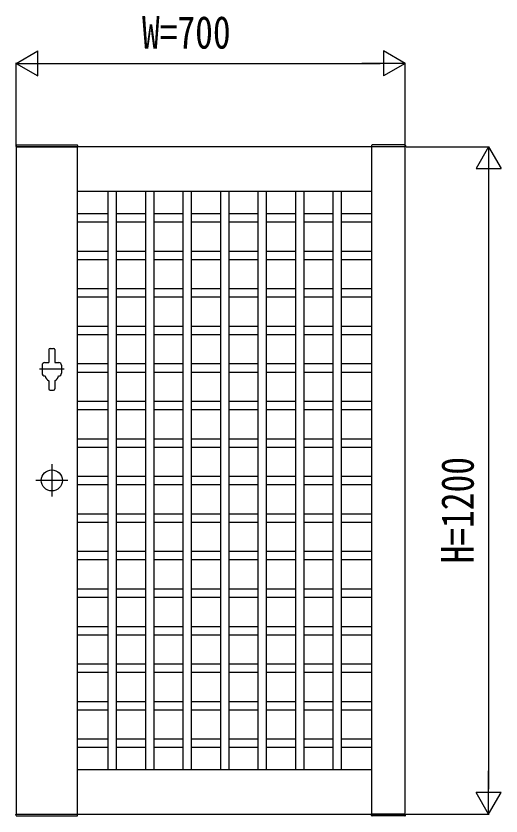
# Model space of a CAD drawing. Units: millimetres, scale not verified. Extents: x -8410 to 8410, y -5940 to 5940.
# Drawn here: x -710 to 163, y -2954 to -1515 of the extents above; entities that cross this region are included whole.
import ezdxf
from ezdxf.enums import TextEntityAlignment as Align

# ---------------------------------------------------------------- set-up
doc = ezdxf.new("R2010")
doc.units = ezdxf.units.MM
doc.header["$LTSCALE"] = 30
for name, color, linetype in [('0-2_YKK_11', 7, 'Continuous'), ('0-3_YKK_11E', 7, 'Continuous'), ('0-4_YKK_A1', 4, 'Continuous'), ('0-5_YKK_D', 6, 'Continuous')]:
    doc.layers.add(name, color=color, linetype=linetype)
doc.styles.add('ＭＳ ゴシック', font='')
doc.styles.get('ＭＳ ゴシック').set_extended_font_data('MS Gothic')

msp = doc.modelspace()

# ---------------------------------------------------------------- linework, layer by layer
at = {"layer": '0-2_YKK_11'}
for p, q in [((-599.96, -2950), (-599.96, -1750)), ((-69.96, -2950), (-69.96, -1750)), ((-599.96, -1830), (-69.96, -1830)), ((-599.96, -2870), (-69.96, -2870))]:
    msp.add_line(p, q, dxfattribs=at)
msp.add_lwpolyline([(-709.96, -1750), (-709.96, -2950), (-9.96, -2950), (-9.96, -1750)], close=True, dxfattribs=at)
at = {"layer": '0-3_YKK_11E'}
for p, q in [((-544.96, -1830), (-544.96, -2870)), ((-529.96, -1830), (-529.96, -2870)), ((-477.46, -1830), (-477.46, -2870)), ((-462.46, -1830), (-462.46, -2870)), ((-409.96, -1830), (-409.96, -2870)), ((-394.96, -1830), (-394.96, -2870)), ((-342.46, -1830), (-342.46, -2870)), ((-327.46, -1830), (-327.46, -2870)), ((-274.96, -1830), (-274.96, -2870)), ((-259.96, -1830), (-259.96, -2870)), ((-207.46, -1830), (-207.46, -2870)), ((-192.46, -1830), (-192.46, -2870)), ((-139.96, -1830), (-139.96, -2870)), ((-124.96, -1830), (-124.96, -2870)), ((-544.96, -1870.6), (-599.96, -1870.6)), ((-477.46, -1870.6), (-529.96, -1870.6)), ((-409.96, -1870.6), (-462.46, -1870.6)), ((-342.46, -1870.6), (-394.96, -1870.6)), ((-274.96, -1870.6), (-327.46, -1870.6)), ((-207.46, -1870.6), (-259.96, -1870.6)), ((-139.96, -1870.6), (-192.46, -1870.6)), ((-69.96, -1870.6), (-124.96, -1870.6)), ((-544.96, -1885.6), (-599.96, -1885.6)), ((-477.46, -1885.6), (-529.96, -1885.6)), ((-409.96, -1885.6), (-462.46, -1885.6)), ((-342.46, -1885.6), (-394.96, -1885.6)), ((-274.96, -1885.6), (-327.46, -1885.6)), ((-207.46, -1885.6), (-259.96, -1885.6)), ((-139.96, -1885.6), (-192.46, -1885.6)), ((-69.96, -1885.6), (-124.96, -1885.6)), ((-544.96, -1938.1), (-599.96, -1938.1)), ((-477.46, -1938.1), (-529.96, -1938.1)), ((-409.96, -1938.1), (-462.46, -1938.1)), ((-342.46, -1938.1), (-394.96, -1938.1)), ((-274.96, -1938.1), (-327.46, -1938.1)), ((-207.46, -1938.1), (-259.96, -1938.1)), ((-139.96, -1938.1), (-192.46, -1938.1)), ((-69.96, -1938.1), (-124.96, -1938.1)), ((-544.96, -1953.1), (-599.96, -1953.1)), ((-477.46, -1953.1), (-529.96, -1953.1)), ((-409.96, -1953.1), (-462.46, -1953.1)), ((-342.46, -1953.1), (-394.96, -1953.1)), ((-274.96, -1953.1), (-327.46, -1953.1)), ((-207.46, -1953.1), (-259.96, -1953.1)), ((-139.96, -1953.1), (-192.46, -1953.1)), ((-69.96, -1953.1), (-124.96, -1953.1)), ((-544.96, -2005.6), (-599.96, -2005.6)), ((-477.46, -2005.6), (-529.96, -2005.6)), ((-409.96, -2005.6), (-462.46, -2005.6)), ((-342.46, -2005.6), (-394.96, -2005.6)), ((-274.96, -2005.6), (-327.46, -2005.6)), ((-207.46, -2005.6), (-259.96, -2005.6)), ((-139.96, -2005.6), (-192.46, -2005.6)), ((-69.96, -2005.6), (-124.96, -2005.6)), ((-544.96, -2020.6), (-599.96, -2020.6)), ((-477.46, -2020.6), (-529.96, -2020.6)), ((-409.96, -2020.6), (-462.46, -2020.6)), ((-342.46, -2020.6), (-394.96, -2020.6)), ((-274.96, -2020.6), (-327.46, -2020.6)), ((-207.46, -2020.6), (-259.96, -2020.6)), ((-139.96, -2020.6), (-192.46, -2020.6)), ((-69.96, -2020.6), (-124.96, -2020.6)), ((-544.96, -2073.1), (-599.96, -2073.1)), ((-477.46, -2073.1), (-529.96, -2073.1)), ((-409.96, -2073.1), (-462.46, -2073.1)), ((-342.46, -2073.1), (-394.96, -2073.1)), ((-274.96, -2073.1), (-327.46, -2073.1)), ((-207.46, -2073.1), (-259.96, -2073.1)), ((-139.96, -2073.1), (-192.46, -2073.1)), ((-69.96, -2073.1), (-124.96, -2073.1)), ((-544.96, -2088.1), (-599.96, -2088.1)), ((-477.46, -2088.1), (-529.96, -2088.1)), ((-409.96, -2088.1), (-462.46, -2088.1)), ((-342.46, -2088.1), (-394.96, -2088.1)), ((-274.96, -2088.1), (-327.46, -2088.1)), ((-207.46, -2088.1), (-259.96, -2088.1)), ((-139.96, -2088.1), (-192.46, -2088.1)), ((-69.96, -2088.1), (-124.96, -2088.1)), ((-544.96, -2140.6), (-599.96, -2140.6)), ((-477.46, -2140.6), (-529.96, -2140.6)), ((-409.96, -2140.6), (-462.46, -2140.6)), ((-342.46, -2140.6), (-394.96, -2140.6)), ((-274.96, -2140.6), (-327.46, -2140.6)), ((-207.46, -2140.6), (-259.96, -2140.6)), ((-139.96, -2140.6), (-192.46, -2140.6)), ((-69.96, -2140.6), (-124.96, -2140.6)), ((-544.96, -2155.6), (-599.96, -2155.6)), ((-477.46, -2155.6), (-529.96, -2155.6)), ((-409.96, -2155.6), (-462.46, -2155.6)), ((-342.46, -2155.6), (-394.96, -2155.6)), ((-274.96, -2155.6), (-327.46, -2155.6)), ((-207.46, -2155.6), (-259.96, -2155.6)), ((-139.96, -2155.6), (-192.46, -2155.6)), ((-69.96, -2155.6), (-124.96, -2155.6)), ((-544.96, -2208.1), (-599.96, -2208.1)), ((-477.46, -2208.1), (-529.96, -2208.1)), ((-409.96, -2208.1), (-462.46, -2208.1)), ((-342.46, -2208.1), (-394.96, -2208.1)), ((-274.96, -2208.1), (-327.46, -2208.1)), ((-207.46, -2208.1), (-259.96, -2208.1)), ((-139.96, -2208.1), (-192.46, -2208.1)), ((-69.96, -2208.1), (-124.96, -2208.1)), ((-544.96, -2223.1), (-599.96, -2223.1)), ((-477.46, -2223.1), (-529.96, -2223.1)), ((-409.96, -2223.1), (-462.46, -2223.1)), ((-342.46, -2223.1), (-394.96, -2223.1)), ((-274.96, -2223.1), (-327.46, -2223.1)), ((-207.46, -2223.1), (-259.96, -2223.1)), ((-139.96, -2223.1), (-192.46, -2223.1)), ((-69.96, -2223.1), (-124.96, -2223.1)), ((-544.96, -2275.6), (-599.96, -2275.6)), ((-477.46, -2275.6), (-529.96, -2275.6)), ((-409.96, -2275.6), (-462.46, -2275.6)), ((-342.46, -2275.6), (-394.96, -2275.6)), ((-274.96, -2275.6), (-327.46, -2275.6)), ((-207.46, -2275.6), (-259.96, -2275.6)), ((-139.96, -2275.6), (-192.46, -2275.6)), ((-69.96, -2275.6), (-124.96, -2275.6)), ((-544.96, -2290.6), (-599.96, -2290.6)), ((-477.46, -2290.6), (-529.96, -2290.6)), ((-409.96, -2290.6), (-462.46, -2290.6)), ((-342.46, -2290.6), (-394.96, -2290.6)), ((-274.96, -2290.6), (-327.46, -2290.6)), ((-207.46, -2290.6), (-259.96, -2290.6)), ((-139.96, -2290.6), (-192.46, -2290.6)), ((-69.96, -2290.6), (-124.96, -2290.6)), ((-544.96, -2343.1), (-599.96, -2343.1)), ((-477.46, -2343.1), (-529.96, -2343.1)), ((-409.96, -2343.1), (-462.46, -2343.1)), ((-342.46, -2343.1), (-394.96, -2343.1)), ((-274.96, -2343.1), (-327.46, -2343.1)), ((-207.46, -2343.1), (-259.96, -2343.1)), ((-139.96, -2343.1), (-192.46, -2343.1)), ((-69.96, -2343.1), (-124.96, -2343.1)), ((-544.96, -2358.1), (-599.96, -2358.1)), ((-477.46, -2358.1), (-529.96, -2358.1)), ((-409.96, -2358.1), (-462.46, -2358.1)), ((-342.46, -2358.1), (-394.96, -2358.1)), ((-274.96, -2358.1), (-327.46, -2358.1)), ((-207.46, -2358.1), (-259.96, -2358.1)), ((-139.96, -2358.1), (-192.46, -2358.1)), ((-69.96, -2358.1), (-124.96, -2358.1)), ((-544.96, -2410.6), (-599.96, -2410.6)), ((-477.46, -2410.6), (-529.96, -2410.6)), ((-409.96, -2410.6), (-462.46, -2410.6)), ((-342.46, -2410.6), (-394.96, -2410.6)), ((-274.96, -2410.6), (-327.46, -2410.6)), ((-207.46, -2410.6), (-259.96, -2410.6)), ((-139.96, -2410.6), (-192.46, -2410.6)), ((-69.96, -2410.6), (-124.96, -2410.6)), ((-544.96, -2425.6), (-599.96, -2425.6)), ((-477.46, -2425.6), (-529.96, -2425.6)), ((-409.96, -2425.6), (-462.46, -2425.6)), ((-342.46, -2425.6), (-394.96, -2425.6)), ((-274.96, -2425.6), (-327.46, -2425.6)), ((-207.46, -2425.6), (-259.96, -2425.6)), ((-139.96, -2425.6), (-192.46, -2425.6)), ((-69.96, -2425.6), (-124.96, -2425.6)), ((-544.96, -2478.1), (-599.96, -2478.1)), ((-477.46, -2478.1), (-529.96, -2478.1)), ((-409.96, -2478.1), (-462.46, -2478.1)), ((-342.46, -2478.1), (-394.96, -2478.1)), ((-274.96, -2478.1), (-327.46, -2478.1)), ((-207.46, -2478.1), (-259.96, -2478.1)), ((-139.96, -2478.1), (-192.46, -2478.1)), ((-69.96, -2478.1), (-124.96, -2478.1)), ((-544.96, -2493.1), (-599.96, -2493.1)), ((-477.46, -2493.1), (-529.96, -2493.1)), ((-409.96, -2493.1), (-462.46, -2493.1)), ((-342.46, -2493.1), (-394.96, -2493.1)), ((-274.96, -2493.1), (-327.46, -2493.1)), ((-207.46, -2493.1), (-259.96, -2493.1)), ((-139.96, -2493.1), (-192.46, -2493.1)), ((-69.96, -2493.1), (-124.96, -2493.1)), ((-544.96, -2545.6), (-599.96, -2545.6)), ((-477.46, -2545.6), (-529.96, -2545.6)), ((-409.96, -2545.6), (-462.46, -2545.6)), ((-342.46, -2545.6), (-394.96, -2545.6)), ((-274.96, -2545.6), (-327.46, -2545.6)), ((-207.46, -2545.6), (-259.96, -2545.6)), ((-139.96, -2545.6), (-192.46, -2545.6)), ((-69.96, -2545.6), (-124.96, -2545.6)), ((-544.96, -2560.6), (-599.96, -2560.6)), ((-477.46, -2560.6), (-529.96, -2560.6)), ((-409.96, -2560.6), (-462.46, -2560.6)), ((-342.46, -2560.6), (-394.96, -2560.6)), ((-274.96, -2560.6), (-327.46, -2560.6)), ((-207.46, -2560.6), (-259.96, -2560.6)), ((-139.96, -2560.6), (-192.46, -2560.6)), ((-69.96, -2560.6), (-124.96, -2560.6)), ((-544.96, -2613.1), (-599.96, -2613.1)), ((-477.46, -2613.1), (-529.96, -2613.1)), ((-409.96, -2613.1), (-462.46, -2613.1)), ((-342.46, -2613.1), (-394.96, -2613.1)), ((-274.96, -2613.1), (-327.46, -2613.1)), ((-207.46, -2613.1), (-259.96, -2613.1)), ((-139.96, -2613.1), (-192.46, -2613.1)), ((-69.96, -2613.1), (-124.96, -2613.1)), ((-544.96, -2628.1), (-599.96, -2628.1)), ((-477.46, -2628.1), (-529.96, -2628.1)), ((-409.96, -2628.1), (-462.46, -2628.1)), ((-342.46, -2628.1), (-394.96, -2628.1)), ((-274.96, -2628.1), (-327.46, -2628.1)), ((-207.46, -2628.1), (-259.96, -2628.1)), ((-139.96, -2628.1), (-192.46, -2628.1)), ((-69.96, -2628.1), (-124.96, -2628.1)), ((-544.96, -2680.6), (-599.96, -2680.6)), ((-477.46, -2680.6), (-529.96, -2680.6)), ((-409.96, -2680.6), (-462.46, -2680.6)), ((-342.46, -2680.6), (-394.96, -2680.6)), ((-274.96, -2680.6), (-327.46, -2680.6)), ((-207.46, -2680.6), (-259.96, -2680.6)), ((-139.96, -2680.6), (-192.46, -2680.6)), ((-69.96, -2680.6), (-124.96, -2680.6)), ((-544.96, -2695.6), (-599.96, -2695.6)), ((-477.46, -2695.6), (-529.96, -2695.6)), ((-409.96, -2695.6), (-462.46, -2695.6)), ((-342.46, -2695.6), (-394.96, -2695.6)), ((-274.96, -2695.6), (-327.46, -2695.6)), ((-207.46, -2695.6), (-259.96, -2695.6)), ((-139.96, -2695.6), (-192.46, -2695.6)), ((-69.96, -2695.6), (-124.96, -2695.6)), ((-544.96, -2748.1), (-599.96, -2748.1)), ((-477.46, -2748.1), (-529.96, -2748.1)), ((-409.96, -2748.1), (-462.46, -2748.1)), ((-342.46, -2748.1), (-394.96, -2748.1)), ((-274.96, -2748.1), (-327.46, -2748.1)), ((-207.46, -2748.1), (-259.96, -2748.1)), ((-139.96, -2748.1), (-192.46, -2748.1)), ((-69.96, -2748.1), (-124.96, -2748.1)), ((-544.96, -2763.1), (-599.96, -2763.1)), ((-477.46, -2763.1), (-529.96, -2763.1)), ((-409.96, -2763.1), (-462.46, -2763.1)), ((-342.46, -2763.1), (-394.96, -2763.1)), ((-274.96, -2763.1), (-327.46, -2763.1)), ((-207.46, -2763.1), (-259.96, -2763.1)), ((-139.96, -2763.1), (-192.46, -2763.1)), ((-69.96, -2763.1), (-124.96, -2763.1)), ((-544.96, -2815.6), (-599.96, -2815.6)), ((-477.46, -2815.6), (-529.96, -2815.6)), ((-409.96, -2815.6), (-462.46, -2815.6)), ((-342.46, -2815.6), (-394.96, -2815.6)), ((-274.96, -2815.6), (-327.46, -2815.6)), ((-207.46, -2815.6), (-259.96, -2815.6)), ((-139.96, -2815.6), (-192.46, -2815.6)), ((-69.96, -2815.6), (-124.96, -2815.6)), ((-544.96, -2830.6), (-599.96, -2830.6)), ((-477.46, -2830.6), (-529.96, -2830.6)), ((-409.96, -2830.6), (-462.46, -2830.6)), ((-342.46, -2830.6), (-394.96, -2830.6)), ((-274.96, -2830.6), (-327.46, -2830.6)), ((-207.46, -2830.6), (-259.96, -2830.6)), ((-139.96, -2830.6), (-192.46, -2830.6)), ((-69.96, -2830.6), (-124.96, -2830.6))]:
    msp.add_line(p, q, dxfattribs=at)
at = {"layer": '0-4_YKK_A1'}
for p, q in [((-710.33, -1747.45), (-710.46, -1750)), ((-710.46, -1750), (-599.46, -1750)), ((-709.33, -1746.5), (-600.59, -1746.5)), ((-599.59, -1747.45), (-599.46, -1750)), ((-70.33, -1747.45), (-70.46, -1750)), ((-9.46, -1750), (-70.46, -1750)), ((-10.59, -1746.5), (-69.33, -1746.5)), ((-9.59, -1747.45), (-9.46, -1750)), ((-651.21, -2114.5), (-651.21, -2138)), ((-649.21, -2112.5), (-642.71, -2112.5)), ((-640.71, -2114.5), (-640.71, -2138)), ((-663.46, -2143), (-663.46, -2157)), ((-658.46, -2138), (-651.21, -2138)), ((-640.71, -2138), (-633.46, -2138)), ((-628.46, -2143), (-628.46, -2157)), ((-623.96, -2150), (-667.96, -2150)), ((-651.21, -2170.84), (-651.21, -2185.5)), ((-640.71, -2170.84), (-640.71, -2185.5)), ((-649.21, -2187.5), (-642.71, -2187.5)), ((-645.96, -2321), (-645.96, -2379)), ((-616.96, -2350), (-674.96, -2350)), ((-710.46, -2950), (-599.46, -2950)), ((-710.33, -2952.55), (-710.46, -2950)), ((-709.33, -2953.5), (-600.59, -2953.5)), ((-599.59, -2952.55), (-599.46, -2950)), ((-9.46, -2950), (-70.46, -2950)), ((-70.33, -2952.55), (-70.46, -2950)), ((-10.59, -2953.5), (-69.33, -2953.5)), ((-9.59, -2952.55), (-9.46, -2950))]:
    msp.add_line(p, q, dxfattribs=at)
msp.add_circle((-645.96, -2350), 19, dxfattribs=at)
for centre, radius, start, end in [((-709.33, -1747.5), 1, 90, 177), ((-600.59, -1747.5), 1, 3, 90), ((-69.33, -1747.5), 1, 90, 177), ((-10.59, -1747.5), 1, 3, 90), ((-649.21, -2114.5), 2, 90, 180), ((-642.71, -2114.5), 2, 0, 90), ((-658.46, -2143), 5, 90, 180), ((-633.46, -2143), 5, 0, 90), ((-658.46, -2157), 5, 180, 270), ((-633.46, -2157), 5, 270, 0), ((-645.96, -2159.56), 12.5, 191.55262, 245.16541), ((-645.96, -2159.5), 12.5, 294.83459, 348.44738), ((-645.96, -2159.56), 12.5, 294.83459, 348.44738), ((-649.21, -2185.5), 2, 180, 270), ((-642.71, -2185.5), 2, 270, 0), ((-709.33, -2952.5), 1, 183, 270), ((-600.59, -2952.5), 1, 270, 357), ((-69.33, -2952.5), 1, 183, 270), ((-10.59, -2952.5), 1, 270, 357)]:
    msp.add_arc(centre, radius, start, end, dxfattribs=at)
at = {"layer": '0-5_YKK_D'}
for p, q in [((-709.96, -1600), (-670.99, -1577.5)), ((-670.99, -1622.5), (-670.99, -1577.5)), ((-9.96, -1600), (-48.93, -1577.5)), ((-48.93, -1577.5), (-48.93, -1622.5)), ((-709.96, -1748), (-709.96, -1599)), ((-709.96, -1600), (-670.99, -1622.5)), ((-709.96, -1600), (-632.02, -1600)), ((-664.96, -1600), (-54.96, -1600)), ((-9.96, -1600), (-87.9, -1600)), ((-9.96, -1600), (-48.93, -1622.5)), ((-9.96, -1748), (-9.96, -1599)), ((-7.96, -1750), (141.04, -1750)), ((140.04, -1750), (117.54, -1788.97)), ((140.04, -1750), (162.54, -1788.97)), ((140.04, -1750), (140.04, -1827.94)), ((117.54, -1788.97), (162.54, -1788.97)), ((140.04, -1795), (140.04, -2905)), ((140.04, -2950), (140.04, -2872.06)), ((140.04, -2950), (117.54, -2911.03)), ((162.54, -2911.03), (117.54, -2911.03)), ((140.04, -2950), (162.54, -2911.03)), ((-7.96, -2950), (141.04, -2950))]:
    msp.add_line(p, q, dxfattribs=at)

# ---------------------------------------------------------------- texts
at = {"layer": '0-5_YKK_D', "style": 'ＭＳ ゴシック', "width": 0.8}
msp.add_text('W=700', height=58.65, dxfattribs=at).set_placement((-483.69, -1591), align=Align.BOTTOM_LEFT)
msp.add_text('H=1200', height=58.65, rotation=90, dxfattribs=at).set_placement((131.04, -2499.33), align=Align.BOTTOM_LEFT)

doc.saveas('drawing.dxf')
